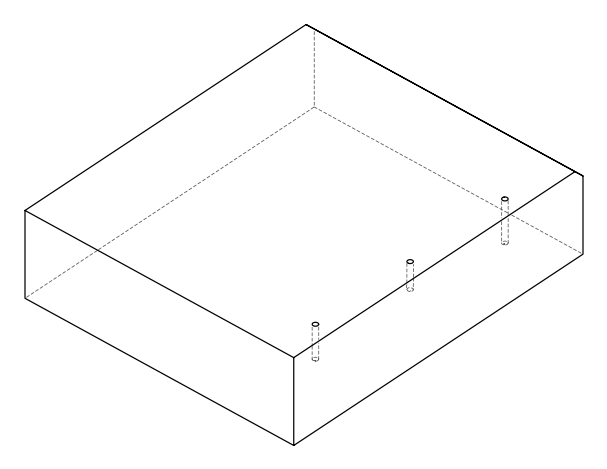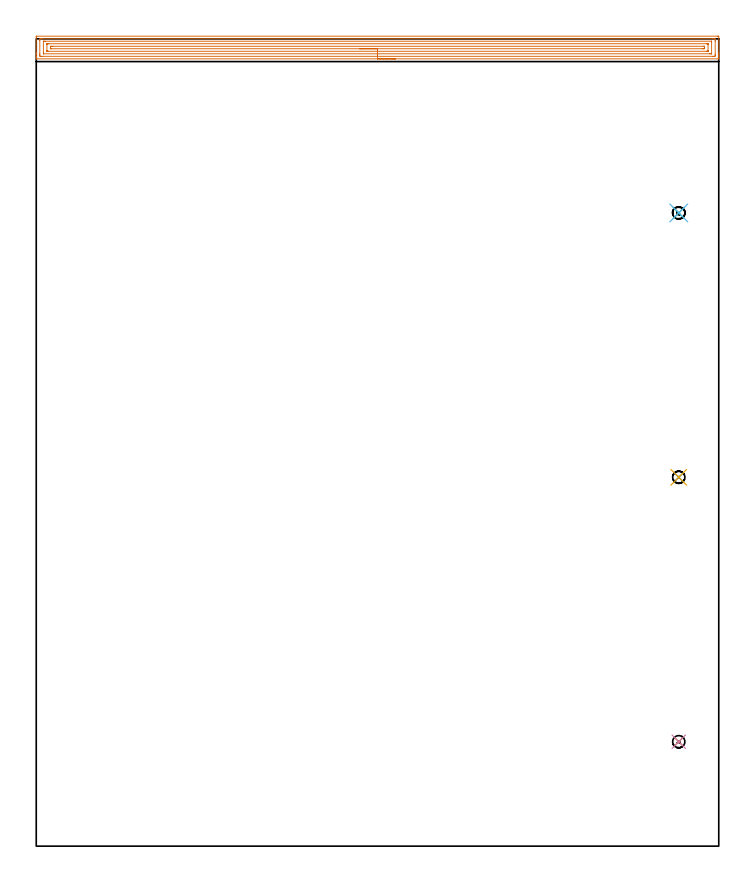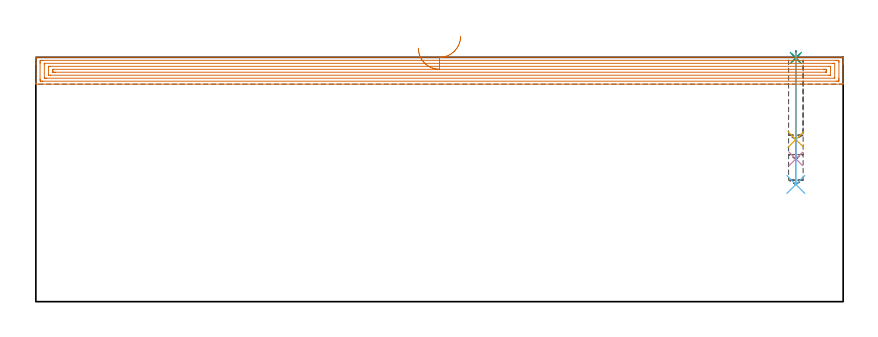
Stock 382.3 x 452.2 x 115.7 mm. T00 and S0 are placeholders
(PLAN: 7 operations, 2 tool changes, 16.2 min)
(1 SPOT_DRILL | STEP1POCKET | NXT0321_9005460120000 | 0.03 min | 1 mm3)
(2 SPOT_DRILL_1 | STEP1POCKET_1 | NXT0321_9005460120000 | 0.03 min | 0 mm3)
(3 SPOT_DRILL_2 | STEP1POCKET_2 | NXT0321_9005460120000 | 0.03 min | 0 mm3)
(4 DRILL_BLIND_HOLE_INTO_CENTER | STEP1POCKET | UGT0301_190 | 0.2 min | 1726 mm3)
(5 DRILL_BLIND_HOLE_INTO_CENTER_1 | STEP1POCKET_1 | UGT0301_190 | 0.17 min | 1386 mm3)
(6 DRILL_BLIND_HOLE_INTO_CENTER_2 | STEP1POCKET_2 | UGT0301_190 | 0.25 min | 2172 mm3)
(7 AREA_MILL | FG_CHAMFER_SURFACE | UGT0205_001 | 15.53 min | 30828 mm3)
(TOOL NXT0321_9005460120000 | NC Spot Drill, 142deg, 12mm, Carbide, Uncoated | D12 PA142 FL30 Z2)
(TOOL UGT0301_190 | Twist Drill 6.9 mm | D6.9 PA118 FL66 Z2)
(TOOL UGT0205_001 | Chamfer Mill 20 x 3 x 45 deg. | D20 FL50 Z2)
(OP 1 SPOT_DRILL)
G17 G21 G94 G90
T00 M6
G54
G17 G0 G90 X359.9 Y58.5 S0 M3
G43 Z125.7 H0
G94 G81 G98 Z115.403 F250. R118.7
G80
M5
M2
(OP 2 SPOT_DRILL_1)
G17 G21 G94 G90
T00 M6
G54
G17 G0 G90 X359.9 Y206.6 S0 M3
G43 Z125.7 H0
G94 G81 G98 Z115.403 F250. R118.7
G80
M5
M2
(OP 3 SPOT_DRILL_2)
G17 G21 G94 G90
T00 M6
G54
G17 G0 G90 X359.9 Y354.7 S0 M3
G43 Z125.7 H0
G94 G81 G98 Z115.403 F250. R118.7
G80
M5
M2
(OP 4 DRILL_BLIND_HOLE_INTO_CENTER)
G17 G21 G94 G90
T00 M6
G54
G17 G0 G90 X359.9 Y58.5 S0 M3
G43 Z125.7 H0
G94 G81 G98 Z67.6 F250. R117.7
G80
M5
M2
(OP 5 DRILL_BLIND_HOLE_INTO_CENTER_1)
G17 G21 G94 G90
T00 M6
G54
G17 G0 G90 X359.9 Y206.6 S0 M3
G43 Z125.7 H0
G94 G81 G98 Z76.8 F250. R117.7
G80
M5
M2
(OP 6 DRILL_BLIND_HOLE_INTO_CENTER_2)
G17 G21 G94 G90
T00 M6
G54
G17 G0 G90 X359.9 Y354.7 S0 M3
G43 Z125.7 H0
G94 G81 G98 Z55.5 F250. R117.7
G80
M5
M2
(OP 7 AREA_MILL)
G17 G21 G94 G90
T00 M6
G54
G17 G0 G90 X201.15 Y441. S1061 M3
G43 Z125.7 H0
G94 G1 X201.112 Z124.828 F250.
X200.998 Z123.963
X200.809 Z123.112
X200.547 Z122.28
X200.213 Z121.474
X199.81 Z120.7
X199.342 Z119.964
X198.81 Z119.272
X198.221 Z118.629
X197.578 Z118.039
X196.886 Z117.508
X196.15 Z117.04
X195.376 Z116.637
X194.57 Z116.303
X193.738 Z116.041
X192.886 Z115.852
X192.022 Z115.738
X191.15 Z115.7
X0.16
X0.01 Y441.002 Z115.688
X0.006 Y441.042 Z115.649
X0. Y441.406 Z115.294
Y441.82 Z114.879
Y442.457 Z114.238
Y443.665 Z113.032
Y444.236 Z112.458
Y453.133 Z103.564
X0.002 Y453.421 Z103.277
X0.01 Y453.692 Z103.006
X0.281 Y453.699 Z102.999
X381.694 Y453.7 Z103.
X382.021 Y453.697 Z103.001
X382.29 Y453.692 Z103.006
X382.3 Y453.419 Z103.278
Y444.236 Z112.458
Y443.665 Z113.032
Y443.346 Z113.35
Y442.775 Z113.921
Y442.457 Z114.238
Y441.82 Z114.879
Y441.405 Z115.294
Y441.043 Z115.647
X382.291 Y441.002 Z115.688
X382.14 Y441. Z115.7
X191.15
Y442.414 Z114.286
X3.283
X2.431 Y442.417 Z114.283
X2.391 Y442.419 Z114.281
X2.01 Y442.457 Z114.243
X2.003 Y442.843 Z113.857
X2.001 Y443.346 Z113.354
X2. Y443.736 Z112.964
X2.001 Y451.354 Z105.346
X2.002 Y451.741 Z104.959
X2.01 Y452.243 Z104.457
X2.353 Y452.281 Z104.419
X2.391 Y452.283 Z104.417
X3.241 Y452.286 Z104.414
X3.283
X379.017
X379.869 Y452.283 Z104.417
X379.909 Y452.281 Z104.419
X380.29 Y452.243 Z104.457
X380.297 Y451.857 Z104.843
X380.299 Y451.354 Z105.346
X380.3 Y450.964 Z105.736
X380.299 Y443.346 Z113.354
X380.298 Y442.959 Z113.741
X380.29 Y442.457 Z114.243
X379.947 Y442.419 Z114.281
X379.909 Y442.417 Z114.283
X379.059 Y442.414 Z114.286
X379.017
X191.15
Y443.828 Z112.872
X4.176 Y443.829 Z112.871
X4.04 Y443.83 Z112.87
X4.017 Y443.832 Z112.868
X4.012 Y443.834 Z112.866
X4.009 Y443.851 Z112.849
X4.003 Y443.944 Z112.756
X4.001 Y444.061 Z112.639
X4. Y444.236 Z112.464
X4.001 Y450.638 Z106.062
X4.007 Y450.814 Z105.886
X4.01 Y450.86 Z105.84
X4.025 Y450.865 Z105.835
X4.074 Y450.867 Z105.833
X4.176 Y450.87 Z105.83
X4.66 Y450.871 Z105.829
X5.068 Y450.872 Z105.828
X378.124 Y450.871 Z105.829
X378.26 Y450.87 Z105.83
X378.283 Y450.868 Z105.832
X378.288 Y450.866 Z105.834
X378.291 Y450.849 Z105.851
X378.297 Y450.756 Z105.944
X378.299 Y450.639 Z106.061
X378.3 Y450.464 Z106.236
X378.299 Y444.062 Z112.638
X378.293 Y443.886 Z112.814
X378.29 Y443.84 Z112.86
X378.275 Y443.835 Z112.865
X378.226 Y443.832 Z112.868
X378.124 Y443.83 Z112.87
X377.641 Y443.829 Z112.871
X377.232 Y443.828 Z112.872
X191.15
Y445.243 Z111.457
X6.736
X6.059 Y445.247 Z111.453
X6.022 Y445.249 Z111.451
X6.01 Y445.253 Z111.447
X6.007 Y445.273 Z111.427
X6.003 Y445.373 Z111.327
X6.001 Y445.574 Z111.126
Y449.11 Z107.59
X6.004 Y449.322 Z107.378
X6.008 Y449.428 Z107.272
X6.01 Y449.449 Z107.251
X6.028 Y449.452 Z107.248
X6.081 Y449.454 Z107.246
X6.853 Y449.457 Z107.243
X6.971
X375.564
X376.241 Y449.453 Z107.247
X376.278 Y449.451 Z107.249
X376.29 Y449.447 Z107.253
X376.293 Y449.427 Z107.273
X376.297 Y449.327 Z107.373
X376.299 Y449.126 Z107.574
Y445.59 Z111.11
X376.296 Y445.378 Z111.322
X376.292 Y445.272 Z111.428
X376.29 Y445.251 Z111.449
X376.272 Y445.248 Z111.452
X376.219 Y445.246 Z111.454
X375.447 Y445.243 Z111.457
X375.33
X191.15
Y446.657 Z110.043
X8.389
X8.223 Y446.659 Z110.041
X8.09 Y446.661 Z110.039
X8.011 Y446.664 Z110.036
X8.009 Y446.694 Z110.006
X8.005 Y446.905 Z109.795
X8.001 Y447.541 Z109.159
X8.003 Y447.795 Z108.905
X8.007 Y447.954 Z108.746
X8.01 Y448.027 Z108.673
X8.141 Y448.036 Z108.664
X8.392 Y448.04 Z108.66
X8.638 Y448.042 Z108.658
X9.282 Y448.043 Z108.657
X373.911
X374.077 Y448.042 Z108.658
X374.21 Y448.039 Z108.661
X374.289 Y448.036 Z108.664
X374.291 Y448.006 Z108.694
X374.295 Y447.795 Z108.905
X374.299 Y447.159 Z109.541
X374.297 Y446.905 Z109.795
X374.294 Y446.746 Z109.954
X374.29 Y446.673 Z110.027
X374.159 Y446.664 Z110.036
X373.908 Y446.66 Z110.04
X373.662 Y446.658 Z110.042
X373.018 Y446.657 Z110.043
X191.15
X190.278 Z110.081
X189.414 Z110.195
X188.562 Z110.384
X187.73 Z110.646
X186.924 Z110.98
X186.15 Z111.383
X185.414 Z111.852
X184.722 Z112.383
X184.079 Z112.972
X183.49 Z113.615
X182.958 Z114.307
X182.49 Z115.043
X182.087 Z115.817
X181.753 Z116.623
X181.491 Z117.455
X181.302 Z118.307
X181.188 Z119.172
X181.15 Z120.043
G0 Z125.7
M5
M2
